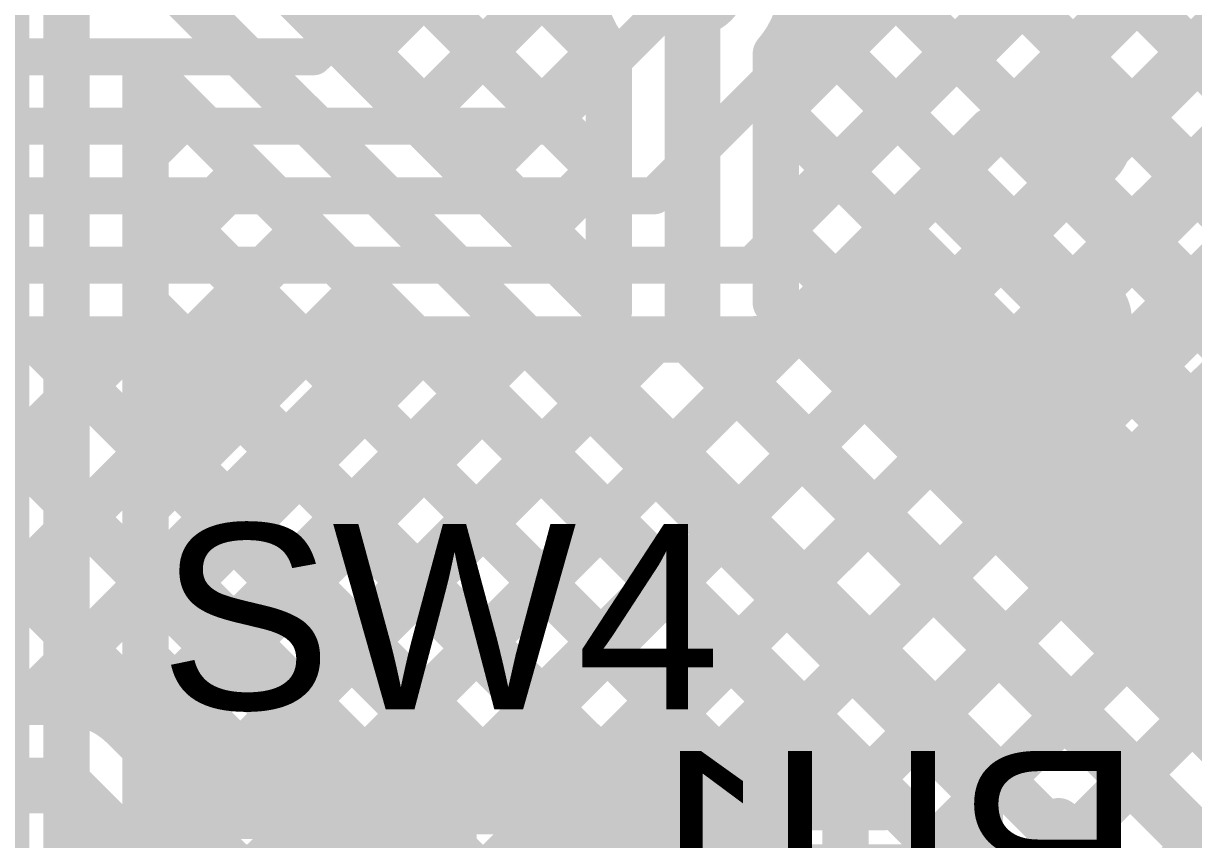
# Model space of a CAD drawing. Header units: millimetres. Extents: x -0.33 to 3.26, y -0.12 to 2.83.
# Drawn here: x 2.2107 to 2.4631, y 1.2509 to 1.427 of the extents above; entities that cross this region are included whole.
import ezdxf

# ---------------------------------------------------------------- set-up
doc = ezdxf.new("R2010")
doc.units = ezdxf.units.MM
doc.header["$MEASUREMENT"] = 0
for name, color, linetype in [('BottomLayer', 5, 'Continuous'), ('BottomOverlay', 54, 'Continuous'), ('BottomPaste', 16, 'Continuous'), ('BottomSolder', 6, 'Continuous'), ('TopLayer', 1, 'Continuous'), ('TopOverlay', 2, 'Continuous'), ('TopPaste', 8, 'Continuous'), ('TopSolder', 216, 'Continuous'), ('ViaHoleLayer', 16, 'Continuous')]:
    doc.layers.add(name, color=color, linetype=linetype)
doc.styles.add('Arial', font='', dxfattribs={"height": 0.2})
doc.styles.get('Arial').set_extended_font_data('Arial')

# ---------------------------------------------------------------- blocks, each defined once
blk = doc.blocks.new('49MD_8_000_20_20_20_A_46')
at = {"layer": 'TopOverlay', "const_width": 0.01}
blk.add_lwpolyline([(-0.256, -0.094), (0.252, -0.094)], dxfattribs=at)
blk = doc.blocks.new('B3U_1000P_60')
at = {"layer": 'TopLayer'}
for points in [[(-0.08307, 0.03386), (-0.05079, 0.03386), (-0.05079, -0.03386), (-0.08307, -0.03386)], [(0.05079, 0.03386), (0.08307, 0.03386), (0.08307, -0.03386), (0.05079, -0.03386)]]:
    blk.add_hatch(color=1, dxfattribs=at).paths.add_polyline_path(points)
at = {"layer": 'TopPaste'}
for points in [[(-0.08307, 0.03386), (-0.05079, 0.03386), (-0.05079, -0.03386), (-0.08307, -0.03386)], [(0.05079, 0.03386), (0.08307, 0.03386), (0.08307, -0.03386), (0.05079, -0.03386)]]:
    blk.add_hatch(color=8, dxfattribs=at).paths.add_polyline_path(points)
at = {"layer": 'TopSolder'}
for points in [[(-0.08707, 0.03786), (-0.04679, 0.03786), (-0.04679, -0.03786), (-0.08707, -0.03786)], [(0.04679, 0.03786), (0.08707, 0.03786), (0.08707, -0.03786), (0.04679, -0.03786)]]:
    blk.add_hatch(color=216, dxfattribs=at).paths.add_polyline_path(points)
at = {"layer": 'TopOverlay', "const_width": 0.01}
for points in [[(-0.053, 0.054), (0, 0.054)], [(0, 0.054), (0.052, 0.054)], [(-0.053, -0.054), (0, -0.054)], [(0, -0.054), (0.052, -0.054)]]:
    blk.add_lwpolyline(points, dxfattribs=at)
at = {"layer": 'TopOverlay', "const_width": 0.005}
for points in [[(-0.0555, 0.054, 1), (-0.0505, 0.054, 1)], [(-0.0025, 0.054, 1), (0.0025, 0.054, 1)], [(-0.0025, 0.054, 1), (0.0025, 0.054, 1)], [(0.0495, 0.054, 1), (0.0545, 0.054, 1)], [(-0.0555, -0.054, 1), (-0.0505, -0.054, 1)], [(-0.0025, -0.054, 1), (0.0025, -0.054, 1)], [(-0.0025, -0.054, 1), (0.0025, -0.054, 1)], [(0.0495, -0.054, 1), (0.0545, -0.054, 1)]]:
    blk.add_lwpolyline(points, format="xyb", close=True, dxfattribs=at)
blk = doc.blocks.new('R__0402_B_63')
at = {"layer": 'BottomLayer'}
for points in [[(-0.0095, 0.0125), (-0.0095, -0.0125), (-0.0275, -0.0125), (-0.0275, 0.0125)], [(0.0275, 0.0125), (0.0275, -0.0125), (0.0095, -0.0125), (0.0095, 0.0125)]]:
    blk.add_hatch(color=5, dxfattribs=at).paths.add_polyline_path(points)
at = {"layer": 'BottomPaste'}
for points in [[(-0.0095, 0.0125), (-0.0095, -0.0125), (-0.0275, -0.0125), (-0.0275, 0.0125)], [(0.0275, 0.0125), (0.0275, -0.0125), (0.0095, -0.0125), (0.0095, 0.0125)]]:
    blk.add_hatch(color=16, dxfattribs=at).paths.add_polyline_path(points)
at = {"layer": 'BottomSolder'}
for points in [[(-0.0055, 0.0165), (-0.0055, -0.0165), (-0.0315, -0.0165), (-0.0315, 0.0165)], [(0.0315, 0.0165), (0.0315, -0.0165), (0.0055, -0.0165), (0.0055, 0.0165)]]:
    blk.add_hatch(color=6, dxfattribs=at).paths.add_polyline_path(points)
at = {"layer": 'BottomOverlay', "const_width": 0.01}
for points in [[(0.034, 0.019), (-0.034, 0.019)], [(-0.034, 0.019), (-0.034, -0.019)], [(0.034, 0.019), (0.034, -0.019)], [(0.034, -0.019), (-0.034, -0.019)]]:
    blk.add_lwpolyline(points, dxfattribs=at)
at = {"layer": 'BottomOverlay', "const_width": 0.005}
for points in [[(-0.0365, 0.019, 1), (-0.0315, 0.019, 1)], [(-0.0365, 0.019, 1), (-0.0315, 0.019, 1)], [(0.0315, 0.019, 1), (0.0365, 0.019, 1)], [(0.0315, 0.019, 1), (0.0365, 0.019, 1)], [(-0.0365, -0.019, 1), (-0.0315, -0.019, 1)], [(-0.0365, -0.019, 1), (-0.0315, -0.019, 1)], [(0.0315, -0.019, 1), (0.0365, -0.019, 1)], [(0.0315, -0.019, 1), (0.0365, -0.019, 1)]]:
    blk.add_lwpolyline(points, format="xyb", close=True, dxfattribs=at)

msp = doc.modelspace()

# ---------------------------------------------------------------- hatches: boundary and pattern name
at = {"layer": 'BottomLayer'}
h = msp.add_hatch(color=5, dxfattribs=at)
edge = h.paths.add_edge_path()
edge.add_arc((2.355, 1.436), 0.01181, 0, 360)
h = msp.add_hatch(color=5, dxfattribs=at)
edge = h.paths.add_edge_path()
edge.add_arc((2.438, 1.402), 0.01181, 0, 360)
h = msp.add_hatch(color=5, dxfattribs=at)
edge = h.paths.add_edge_path()
edge.add_arc((2.438, 1.363), 0.01181, 0, 360)
h = msp.add_hatch(color=5, dxfattribs=at)
edge = h.paths.add_edge_path()
edge.add_arc((2.438, 1.323), 0.01181, 0, 360)
msp.add_hatch(color=5, dxfattribs=at).paths.add_polyline_path([(2.32, 1.172), (2.376, 1.172), (2.376, 1.254), (2.32, 1.254)])
at = {"layer": 'TopLayer'}
h = msp.add_hatch(color=1, dxfattribs=at)
edge = h.paths.add_edge_path()
edge.add_arc((2.355, 1.436), 0.01181, 0, 360)
h = msp.add_hatch(color=1, dxfattribs=at)
edge = h.paths.add_edge_path()
edge.add_arc((2.438, 1.402), 0.01181, 0, 360)
h = msp.add_hatch(color=1, dxfattribs=at)
edge = h.paths.add_edge_path()
edge.add_arc((2.438, 1.363), 0.01181, 0, 360)
h = msp.add_hatch(color=1, dxfattribs=at)
edge = h.paths.add_edge_path()
edge.add_arc((2.438, 1.323), 0.01181, 0, 360)
at = {"layer": 'ViaHoleLayer'}
h = msp.add_hatch(color=16, dxfattribs=at)
edge = h.paths.add_edge_path()
edge.add_arc((2.438, 1.402), 0.00787, 0, 360)
h = msp.add_hatch(color=16, dxfattribs=at)
edge = h.paths.add_edge_path()
edge.add_arc((2.438, 1.363), 0.00787, 0, 360)
h = msp.add_hatch(color=16, dxfattribs=at)
edge = h.paths.add_edge_path()
edge.add_arc((2.438, 1.323), 0.00787, 0, 360)

# ---------------------------------------------------------------- linework, layer by layer
at = {"layer": 'BottomLayer'}
for points, const_width in [([(2.388, 1.431), (2.4614, 1.5044)], 0.012), ([(2.414, 1.421), (2.493, 1.5)], 0.012), ([(2.42673, 1.40827), (2.48926, 1.4708)], 0.01), ([(2.27332, 1.41981), (2.3215, 1.468)], 0.008), ([(2.31052, 1.266), (2.488, 1.44348)], 0.01), ([(2.32381, 1.40481), (2.355, 1.436)], 0.008), ([(2.45093, 1.43247), (2.488, 1.3954)], 0.01), ([(2.34681, 1.38981), (2.388, 1.431)], 0.008), ([(1.76281, 1.41981), (2.27332, 1.41981)], 0.008), ([(2.36781, 1.37481), (2.414, 1.421)], 0.008), ([(2.43679, 1.41833), (2.488, 1.36712)], 0.01), ([(2.3388, 1.266), (2.488, 1.4152)], 0.01), ([(1.82281, 1.40481), (2.32381, 1.40481)], 0.008), ([(2.27873, 1.2625), (2.42042, 1.40418)], 0.01), ([(2.37914, 1.36351), (2.41948, 1.40386)], 0.01), ([(2.42197, 1.40486), (2.488, 1.33883)], 0.01), ([(2.40709, 1.39146), (2.488, 1.31055)], 0.01), ([(1.84155, 1.38981), (2.34681, 1.38981)], 0.008), ([(2.36709, 1.266), (2.488, 1.38691)], 0.01), ([(2.39295, 1.37732), (2.488, 1.28227)], 0.01), ([(1.85881, 1.37481), (2.36781, 1.37481)], 0.008), ([(2.3788, 1.36318), (2.488, 1.25398)], 0.01), ([(1.99282, 1.35881), (2.36781, 1.35881)], 0.01), ([(2.18518, 1.35881), (2.28149, 1.2625)], 0.01), ([(2.18889, 1.28579), (2.26191, 1.35881)], 0.01), ([(2.19719, 1.32238), (2.23362, 1.35881)], 0.01), ([(2.21196, 1.28058), (2.29019, 1.35881)], 0.01), ([(2.21347, 1.35881), (2.308, 1.26428)], 0.01), ([(2.2336, 1.27394), (2.31848, 1.35881)], 0.01), ([(2.24175, 1.35881), (2.33456, 1.266)], 0.01), ([(2.24775, 1.2598), (2.34676, 1.35881)], 0.01), ([(2.27003, 1.35881), (2.36284, 1.266)], 0.01), ([(2.29832, 1.35881), (2.488, 1.16913)], 0.01), ([(2.3266, 1.35881), (2.488, 1.19741)], 0.01), ([(2.35489, 1.35881), (2.488, 1.2257)], 0.01), ([(2.388, 1.25863), (2.488, 1.35863)], 0.01), ([(2.388, 1.23034), (2.488, 1.33034)], 0.01), ([(2.19779, 1.31791), (2.25971, 1.256)], 0.01), ([(2.388, 1.20206), (2.488, 1.30206)], 0.01), ([(2.18895, 1.29847), (2.20684, 1.28058)], 0.01), ([(2.20289, 1.28058), (2.2195, 1.28058)], 0.01), ([(2.23225, 1.27529), (2.25154, 1.256)], 0.01), ([(2.388, 1.17378), (2.488, 1.27378)], 0.01), ([(2.308, 1.266), (2.388, 1.266)], 0.01), ([(2.308, 1.26348), (2.31052, 1.266)], 0.01), ([(2.308, 1.2625), (2.308, 1.266)], 0.01), ([(2.388, 1.16), (2.388, 1.266)], 0.01), ([(2.188, 1.26258), (2.2195, 1.26258)], 0.012), ([(2.2195, 1.26258), (2.24409, 1.238)], 0.012), ([(2.2745, 1.2625), (2.308, 1.2625)], 0.01), ([(2.2745, 1.25827), (2.27873, 1.2625)], 0.01), ([(2.2745, 1.256), (2.2745, 1.2625)], 0.01), ([(2.308, 1.2625), (2.3115, 1.2625)], 0.01), ([(2.27223, 1.256), (2.2745, 1.25827)], 0.01), ([(2.25154, 1.256), (2.2745, 1.256)], 0.01)]:
    msp.add_lwpolyline(points, dxfattribs=dict(at, const_width=const_width))
for points, const_width in [([(2.385, 1.431, 1), (2.391, 1.431, 1)], 0.006), ([(2.386, 1.431, 1), (2.39, 1.431, 1)], 0.004), ([(2.411, 1.421, 1), (2.417, 1.421, 1)], 0.006), ([(2.27131, 1.41981, 1), (2.27531, 1.41981, 1)], 0.004), ([(2.27131, 1.41981, 1), (2.27531, 1.41981, 1)], 0.004), ([(2.412, 1.421, 1), (2.416, 1.421, 1)], 0.004), ([(2.43429, 1.41833, 1), (2.43929, 1.41833, 1)], 0.005), ([(2.42423, 1.40827, 1), (2.42923, 1.40827, 1)], 0.005), ([(2.42423, 1.40827, 1), (2.42923, 1.40827, 1)], 0.005), ([(2.32181, 1.40481, 1), (2.32581, 1.40481, 1)], 0.004), ([(2.32181, 1.40481, 1), (2.32581, 1.40481, 1)], 0.004), ([(2.41698, 1.40386, 1), (2.42198, 1.40386, 1)], 0.005), ([(2.41698, 1.40386, 1), (2.42198, 1.40386, 1)], 0.005), ([(2.41792, 1.40418, 1), (2.42292, 1.40418, 1)], 0.005), ([(2.41947, 1.40486, 1), (2.42447, 1.40486, 1)], 0.005), ([(2.40459, 1.39146, 1), (2.40959, 1.39146, 1)], 0.005), ([(2.34481, 1.38981, 1), (2.34881, 1.38981, 1)], 0.004), ([(2.34481, 1.38981, 1), (2.34881, 1.38981, 1)], 0.004), ([(2.39045, 1.37732, 1), (2.39545, 1.37732, 1)], 0.005), ([(2.36581, 1.37481, 1), (2.36981, 1.37481, 1)], 0.004), ([(2.36581, 1.37481, 1), (2.36981, 1.37481, 1)], 0.004), ([(2.3763, 1.36318, 1), (2.3813, 1.36318, 1)], 0.005), ([(2.37662, 1.3635, 1), (2.38162, 1.3635, 1)], 0.005), ([(2.37664, 1.36351, 1), (2.38164, 1.36351, 1)], 0.005), ([(2.37664, 1.36351, 1), (2.38164, 1.36351, 1)], 0.005), ([(2.21097, 1.35881, 1), (2.21597, 1.35881, 1)], 0.005), ([(2.23112, 1.35881, 1), (2.23612, 1.35881, 1)], 0.005), ([(2.23925, 1.35881, 1), (2.24425, 1.35881, 1)], 0.005), ([(2.25941, 1.35881, 1), (2.26441, 1.35881, 1)], 0.005), ([(2.26753, 1.35881, 1), (2.27253, 1.35881, 1)], 0.005), ([(2.28769, 1.35881, 1), (2.29269, 1.35881, 1)], 0.005), ([(2.29582, 1.35881, 1), (2.30082, 1.35881, 1)], 0.005), ([(2.31598, 1.35881, 1), (2.32098, 1.35881, 1)], 0.005), ([(2.3241, 1.35881, 1), (2.3291, 1.35881, 1)], 0.005), ([(2.34426, 1.35881, 1), (2.34926, 1.35881, 1)], 0.005), ([(2.35239, 1.35881, 1), (2.35739, 1.35881, 1)], 0.005), ([(2.36531, 1.35881, 1), (2.37031, 1.35881, 1)], 0.005), ([(2.36531, 1.35881, 1), (2.37031, 1.35881, 1)], 0.005), ([(2.36531, 1.35881, 1), (2.37031, 1.35881, 1)], 0.005), ([(2.20434, 1.28058, 1), (2.20934, 1.28058, 1)], 0.005), ([(2.20946, 1.28058, 1), (2.21446, 1.28058, 1)], 0.005), ([(2.217, 1.28058, 1), (2.222, 1.28058, 1)], 0.005), ([(2.217, 1.28058, 1), (2.222, 1.28058, 1)], 0.005), ([(2.217, 1.28058, 1), (2.222, 1.28058, 1)], 0.005), ([(2.22973, 1.27531, 1), (2.23473, 1.27531, 1)], 0.005), ([(2.22975, 1.27529, 1), (2.23475, 1.27529, 1)], 0.005), ([(2.22975, 1.27529, 1), (2.23475, 1.27529, 1)], 0.005), ([(2.2311, 1.27394, 1), (2.2361, 1.27394, 1)], 0.005), ([(2.3055, 1.266, 1), (2.3105, 1.266, 1)], 0.005), ([(2.3055, 1.266, 1), (2.3105, 1.266, 1)], 0.005), ([(2.30802, 1.266, 1), (2.31302, 1.266, 1)], 0.005), ([(2.30802, 1.266, 1), (2.31302, 1.266, 1)], 0.005), ([(2.33206, 1.266, 1), (2.33706, 1.266, 1)], 0.005), ([(2.3363, 1.266, 1), (2.3413, 1.266, 1)], 0.005), ([(2.36034, 1.266, 1), (2.36534, 1.266, 1)], 0.005), ([(2.36459, 1.266, 1), (2.36959, 1.266, 1)], 0.005), ([(2.3855, 1.266, 1), (2.3905, 1.266, 1)], 0.005), ([(2.3855, 1.266, 1), (2.3905, 1.266, 1)], 0.005), ([(2.2165, 1.26258, 1), (2.2225, 1.26258, 1)], 0.006), ([(2.2165, 1.26258, 1), (2.2225, 1.26258, 1)], 0.006), ([(2.272, 1.2625, 1), (2.277, 1.2625, 1)], 0.005), ([(2.272, 1.2625, 1), (2.277, 1.2625, 1)], 0.005), ([(2.27623, 1.2625, 1), (2.28123, 1.2625, 1)], 0.005), ([(2.27623, 1.2625, 1), (2.28123, 1.2625, 1)], 0.005), ([(2.27899, 1.2625, 1), (2.28399, 1.2625, 1)], 0.005), ([(2.3055, 1.26428, 1), (2.3105, 1.26428, 1)], 0.005), ([(2.3055, 1.26348, 1), (2.3105, 1.26348, 1)], 0.005), ([(2.3055, 1.2625, 1), (2.3105, 1.2625, 1)], 0.005), ([(2.3055, 1.2625, 1), (2.3105, 1.2625, 1)], 0.005), ([(2.3055, 1.2625, 1), (2.3105, 1.2625, 1)], 0.005), ([(2.309, 1.2625, 1), (2.314, 1.2625, 1)], 0.005), ([(2.24525, 1.2598, 1), (2.25025, 1.2598, 1)], 0.005), ([(2.272, 1.25827, 1), (2.277, 1.25827, 1)], 0.005), ([(2.272, 1.25827, 1), (2.277, 1.25827, 1)], 0.005), ([(2.3855, 1.25863, 1), (2.3905, 1.25863, 1)], 0.005), ([(2.24904, 1.256, 1), (2.25404, 1.256, 1)], 0.005), ([(2.24904, 1.256, 1), (2.25404, 1.256, 1)], 0.005), ([(2.25721, 1.256, 1), (2.26221, 1.256, 1)], 0.005), ([(2.26973, 1.256, 1), (2.27473, 1.256, 1)], 0.005), ([(2.272, 1.256, 1), (2.277, 1.256, 1)], 0.005), ([(2.272, 1.256, 1), (2.277, 1.256, 1)], 0.005)]:
    msp.add_lwpolyline(points, format="xyb", close=True, dxfattribs=dict(at, const_width=const_width))
at = {"layer": 'BottomLayer', "const_width": 0.01}
for points in [[(2.42673, 1.40827, -0.119535), (2.41948, 1.40386)], [(2.37914, 1.36351, -0.199231), (2.36781, 1.35881)], [(2.37912, 1.3635, -0.198912), (2.36781, 1.35881)], [(2.2195, 1.28058, -0.198912), (2.23223, 1.27531)], [(2.2195, 1.28058, -0.199396), (2.23225, 1.27529)]]:
    msp.add_lwpolyline(points, format="xyb", dxfattribs=at)
at = {"layer": 'TopLayer'}
for points, const_width in [([(2.46709, 1.27267), (2.85681, 1.66238)], 0.01), ([(2.19091, 1.56521), (2.337, 1.41912)], 0.01), ([(2.19091, 1.53975), (2.337, 1.39367)], 0.01), ([(2.28277, 1.41927), (2.3322, 1.4687)], 0.01), ([(2.22, 1.089), (2.22, 1.458)], 0.01), ([(2.254, 1.45121), (2.337, 1.36821)], 0.01), ([(2.373, 1.38222), (2.44078, 1.45)], 0.01), ([(2.373, 1.40768), (2.41532, 1.45)], 0.01), ([(2.378, 1.36176), (2.46623, 1.45)], 0.01), ([(2.38249, 1.45), (2.58483, 1.24766)], 0.01), ([(2.39072, 1.34904), (2.49169, 1.45)], 0.01), ([(2.40345, 1.33631), (2.51714, 1.45)], 0.01), ([(2.40795, 1.45), (2.59973, 1.25822)], 0.01), ([(2.41618, 1.32358), (2.5426, 1.45)], 0.01), ([(2.42891, 1.31085), (2.56806, 1.45)], 0.01), ([(2.4334, 1.45), (2.6714, 1.212)], 0.01), ([(2.44163, 1.29812), (2.59351, 1.45)], 0.01), ([(2.45436, 1.2854), (2.61897, 1.45001)], 0.01), ([(2.254, 1.44804), (2.337, 1.36504)], 0.01), ([(2.2955, 1.40654), (2.33238, 1.44342)], 0.01), ([(2.237, 1.441), (2.417, 1.261)], 0.01), ([(2.37782, 1.42921), (2.58508, 1.22195)], 0.01), ([(2.355, 1.3593), (2.355, 1.427)], 0.012), ([(2.30823, 1.39382), (2.33602, 1.42162)], 0.01), ([(2.337, 1.36504), (2.337, 1.42041)], 0.01), ([(2.373, 1.36676), (2.373, 1.42041)], 0.01), ([(2.237, 1.41696), (2.3961, 1.25786)], 0.01), ([(2.237, 1.141), (2.237, 1.41696)], 0.01), ([(2.373, 1.40858), (2.59508, 1.1865)], 0.01), ([(2.237, 1.39896), (2.246, 1.40796)], 0.01), ([(2.32095, 1.38109), (2.337, 1.39714)], 0.01), ([(2.237, 1.3735), (2.25873, 1.39523)], 0.01), ([(2.237, 1.39184), (2.37099, 1.25786)], 0.01), ([(2.237, 1.34805), (2.27146, 1.3825)], 0.01), ([(2.373, 1.38312), (2.56963, 1.1865)], 0.01), ([(2.33368, 1.36836), (2.337, 1.37168)], 0.01), ([(2.237, 1.32259), (2.28418, 1.36977)], 0.01), ([(2.237, 1.36639), (2.35879, 1.2446)], 0.01), ([(2.373, 1.36676), (2.55326, 1.1865)], 0.01), ([(2.355, 1.3593), (2.54581, 1.1685)], 0.012), ([(2.237, 1.29714), (2.29691, 1.35705)], 0.01), ([(2.237, 1.27168), (2.30964, 1.34432)], 0.01), ([(2.237, 1.34093), (2.34539, 1.23254)], 0.01), ([(2.237, 1.24622), (2.32237, 1.33159)], 0.01), ([(2.237, 1.22077), (2.3351, 1.31886)], 0.01), ([(2.237, 1.31548), (2.33552, 1.21696)], 0.01), ([(2.237, 1.19531), (2.34782, 1.30614)], 0.01), ([(2.237, 1.16986), (2.36055, 1.29341)], 0.01), ([(2.237, 1.29002), (2.35879, 1.16823)], 0.01), ([(2.237, 1.1444), (2.37328, 1.28068)], 0.01), ([(2.37591, 1.25786), (2.38601, 1.26795)], 0.01), ([(2.237, 1.26456), (2.368, 1.13356)], 0.01), ([(2.417, 0.893), (2.417, 1.261)], 0.01), ([(2.35879, 1.25786), (2.3961, 1.25786)], 0.01), ([(2.35879, 1.23681), (2.35879, 1.25786)], 0.01), ([(2.434, 1.25485), (2.53306, 1.15579)], 0.01), ([(2.434, 0.90967), (2.434, 1.25485)], 0.01), ([(2.434, 1.23958), (2.44163, 1.24721)], 0.01)]:
    msp.add_lwpolyline(points, dxfattribs=dict(at, const_width=const_width))
at = {"layer": 'TopLayer', "const_width": 0.01}
for points in [[(2.337, 1.42041, -0.388502), (2.33788, 1.45255)], [(2.37881, 1.436, -0.18034), (2.373, 1.42041)]]:
    msp.add_lwpolyline(points, format="xyb", dxfattribs=at)
at = {"layer": 'TopLayer'}
for points, const_width in [([(2.37532, 1.42921, 1), (2.38032, 1.42921, 1)], 0.005), ([(2.352, 1.427, 1), (2.358, 1.427, 1)], 0.006), ([(2.33352, 1.42162, 1), (2.33852, 1.42162, 1)], 0.005), ([(2.28027, 1.41927, 1), (2.28527, 1.41927, 1)], 0.005), ([(2.3345, 1.42041, 1), (2.3395, 1.42041, 1)], 0.005), ([(2.3345, 1.42041, 1), (2.3395, 1.42041, 1)], 0.005), ([(2.3345, 1.41912, 1), (2.3395, 1.41912, 1)], 0.005), ([(2.3705, 1.42041, 1), (2.3755, 1.42041, 1)], 0.005), ([(2.3705, 1.42041, 1), (2.3755, 1.42041, 1)], 0.005), ([(2.2345, 1.41696, 1), (2.2395, 1.41696, 1)], 0.005), ([(2.2345, 1.41696, 1), (2.2395, 1.41696, 1)], 0.005), ([(2.3705, 1.40858, 1), (2.3755, 1.40858, 1)], 0.005), ([(2.2435, 1.40796, 1), (2.2485, 1.40796, 1)], 0.005), ([(2.293, 1.40654, 1), (2.298, 1.40654, 1)], 0.005), ([(2.3705, 1.40768, 1), (2.3755, 1.40768, 1)], 0.005), ([(2.2345, 1.39896, 1), (2.2395, 1.39896, 1)], 0.005), ([(2.3345, 1.39714, 1), (2.3395, 1.39714, 1)], 0.005), ([(2.25623, 1.39523, 1), (2.26123, 1.39523, 1)], 0.005), ([(2.30573, 1.39382, 1), (2.31073, 1.39382, 1)], 0.005), ([(2.3345, 1.39367, 1), (2.3395, 1.39367, 1)], 0.005), ([(2.2345, 1.39184, 1), (2.2395, 1.39184, 1)], 0.005), ([(2.26896, 1.3825, 1), (2.27396, 1.3825, 1)], 0.005), ([(2.31845, 1.38109, 1), (2.32345, 1.38109, 1)], 0.005), ([(2.3705, 1.38312, 1), (2.3755, 1.38312, 1)], 0.005), ([(2.3705, 1.38222, 1), (2.3755, 1.38222, 1)], 0.005), ([(2.2345, 1.3735, 1), (2.2395, 1.3735, 1)], 0.005), ([(2.3345, 1.37168, 1), (2.3395, 1.37168, 1)], 0.005), ([(2.28168, 1.36977, 1), (2.28668, 1.36977, 1)], 0.005), ([(2.33118, 1.36836, 1), (2.33618, 1.36836, 1)], 0.005), ([(2.3345, 1.36821, 1), (2.3395, 1.36821, 1)], 0.005), ([(2.2345, 1.36639, 1), (2.2395, 1.36639, 1)], 0.005), ([(2.3705, 1.36676, 1), (2.3755, 1.36676, 1)], 0.005), ([(2.3705, 1.36676, 1), (2.3755, 1.36676, 1)], 0.005), ([(2.3345, 1.36504, 1), (2.3395, 1.36504, 1)], 0.005), ([(2.3345, 1.36504, 1), (2.3395, 1.36504, 1)], 0.005), ([(2.3755, 1.36176, 1), (2.3805, 1.36176, 1)], 0.005), ([(2.352, 1.3593, 1), (2.358, 1.3593, 1)], 0.006), ([(2.352, 1.3593, 1), (2.358, 1.3593, 1)], 0.006), ([(2.29441, 1.35705, 1), (2.29941, 1.35705, 1)], 0.005), ([(2.2345, 1.34805, 1), (2.2395, 1.34805, 1)], 0.005), ([(2.38822, 1.34904, 1), (2.39322, 1.34904, 1)], 0.005), ([(2.30714, 1.34432, 1), (2.31214, 1.34432, 1)], 0.005), ([(2.2345, 1.34093, 1), (2.2395, 1.34093, 1)], 0.005), ([(2.40095, 1.33631, 1), (2.40595, 1.33631, 1)], 0.005), ([(2.31987, 1.33159, 1), (2.32487, 1.33159, 1)], 0.005), ([(2.41368, 1.32358, 1), (2.41868, 1.32358, 1)], 0.005), ([(2.2345, 1.32259, 1), (2.2395, 1.32259, 1)], 0.005), ([(2.3326, 1.31886, 1), (2.3376, 1.31886, 1)], 0.005), ([(2.2345, 1.31548, 1), (2.2395, 1.31548, 1)], 0.005), ([(2.42641, 1.31085, 1), (2.43141, 1.31085, 1)], 0.005), ([(2.34532, 1.30614, 1), (2.35032, 1.30614, 1)], 0.005), ([(2.43913, 1.29812, 1), (2.44413, 1.29812, 1)], 0.005), ([(2.2345, 1.29714, 1), (2.2395, 1.29714, 1)], 0.005), ([(2.35805, 1.29341, 1), (2.36305, 1.29341, 1)], 0.005), ([(2.2345, 1.29002, 1), (2.2395, 1.29002, 1)], 0.005), ([(2.45186, 1.2854, 1), (2.45686, 1.2854, 1)], 0.005), ([(2.37078, 1.28068, 1), (2.37578, 1.28068, 1)], 0.005), ([(2.46459, 1.27267, 1), (2.46959, 1.27267, 1)], 0.005), ([(2.2345, 1.27168, 1), (2.2395, 1.27168, 1)], 0.005), ([(2.38351, 1.26795, 1), (2.38851, 1.26795, 1)], 0.005), ([(2.2345, 1.26456, 1), (2.2395, 1.26456, 1)], 0.005), ([(2.4145, 1.261, 1), (2.4195, 1.261, 1)], 0.005), ([(2.4145, 1.261, 1), (2.4195, 1.261, 1)], 0.005), ([(2.35629, 1.25786, 1), (2.36129, 1.25786, 1)], 0.005), ([(2.35629, 1.25786, 1), (2.36129, 1.25786, 1)], 0.005), ([(2.36849, 1.25786, 1), (2.37349, 1.25786, 1)], 0.005), ([(2.37341, 1.25786, 1), (2.37841, 1.25786, 1)], 0.005), ([(2.3936, 1.25786, 1), (2.3986, 1.25786, 1)], 0.005), ([(2.3936, 1.25786, 1), (2.3986, 1.25786, 1)], 0.005), ([(2.4315, 1.25485, 1), (2.4365, 1.25485, 1)], 0.005), ([(2.4315, 1.25485, 1), (2.4365, 1.25485, 1)], 0.005), ([(2.43913, 1.24721, 1), (2.44413, 1.24721, 1)], 0.005), ([(2.2345, 1.24622, 1), (2.2395, 1.24622, 1)], 0.005)]:
    msp.add_lwpolyline(points, format="xyb", close=True, dxfattribs=dict(at, const_width=const_width))

# ---------------------------------------------------------------- block references
for name, p, rotation in [('49MD_8_000_20_20_20_A_46', (2.113, 1.195), 90), ('R__0402_B_63', (2.314, 1.238), 180)]:
    msp.add_blockref(name, p, dxfattribs=dict(rotation=rotation))
msp.add_blockref('B3U_1000P_60', (2.32, 1.212))

# ---------------------------------------------------------------- texts
at = {"layer": 'BottomOverlay', "style": 'Arial', "text_generation_flag": 2}
msp.add_text('RU1', height=0.04, dxfattribs=at).set_placement((2.452, 1.23))
at = {"layer": 'TopOverlay', "style": 'Arial'}
msp.add_text('SW4', height=0.04, dxfattribs=at).set_placement((2.24, 1.279))

doc.saveas('drawing.dxf')
